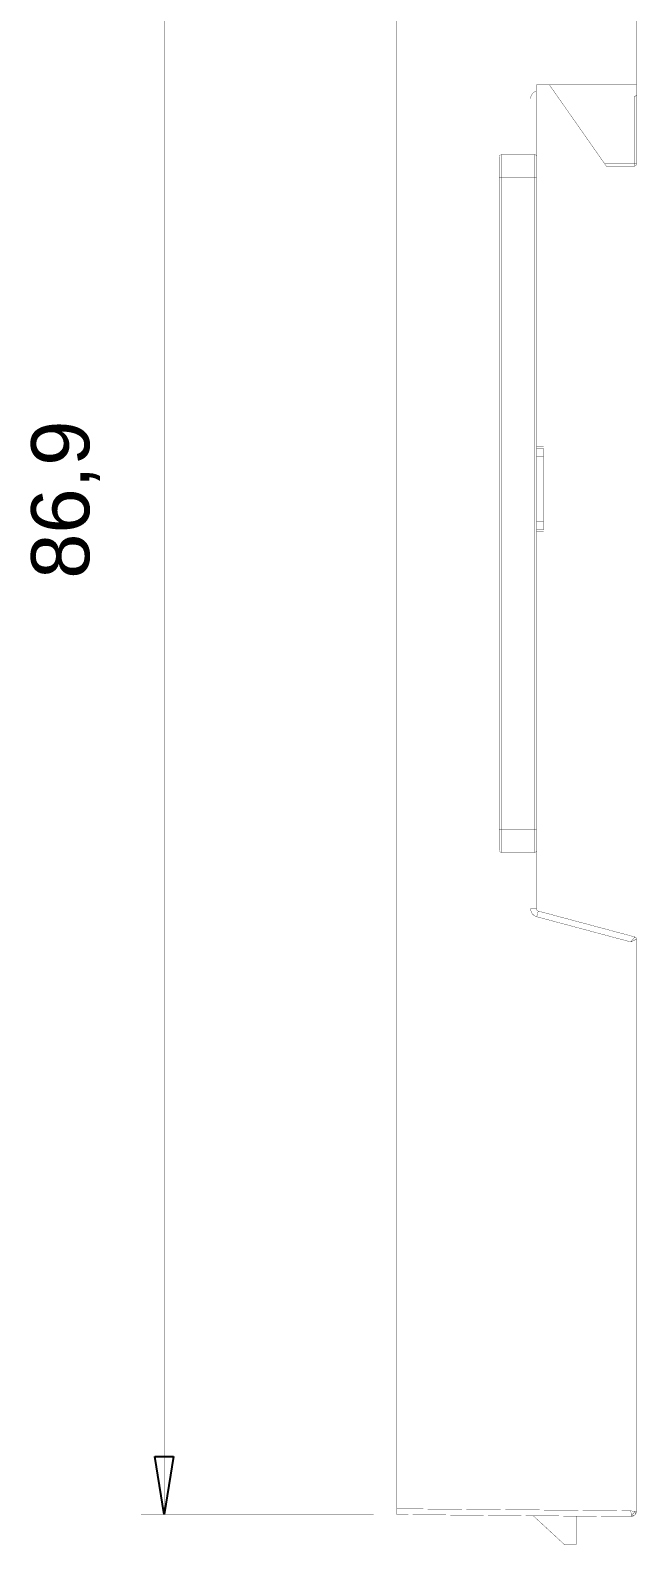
# Model space of a CAD drawing. Header units: inches. Extents: x 0 to 35.2, y -0.7 to 15.9.
# Drawn here: x 26.973 to 27.999, y 2.414 to 4.977 of the extents above; entities that cross this region are included whole.
import ezdxf

# ---------------------------------------------------------------- set-up
doc = ezdxf.new("R2010")
doc.units = ezdxf.units.IN
doc.header["$MEASUREMENT"] = 0
doc.layers.add('Board Outline', color=216, linetype='Continuous')
doc.layers.add('Dimensions', color=6, linetype='Continuous')
doc.styles.add('Arial', font='', dxfattribs={"height": 0.2})
doc.styles.get('Arial').set_extended_font_data('Arial')

msp = doc.modelspace()

# ---------------------------------------------------------------- linework, layer by layer
at = {"layer": 'Board Outline'}
for p, q in [((27.1996, 2.4649), (27.1838, 2.5633)), ((27.1838, 2.5633), (27.2153, 2.5633)), ((27.2153, 2.5633), (27.1996, 2.4649))]:
    msp.add_line(p, q, dxfattribs=at)
at = {"layer": 'Board Outline', "const_width": 0.0005}
for points in [[(27.1996, 2.4649), (27.1996, 5.8869)], [(27.1602, 2.4649), (27.5539, 2.4649)]]:
    msp.add_lwpolyline(points, dxfattribs=at)
at = {"layer": 'Board Outline', "const_width": 0.00025}
for points in [[(27.1601, 2.4649, 1), (27.1603, 2.4649, 1)], [(27.1994, 2.4649, 1), (27.1997, 2.4649, 1)], [(27.5538, 2.4649, 1), (27.554, 2.4649, 1)]]:
    msp.add_lwpolyline(points, format="xyb", close=True, dxfattribs=at)
at = {"layer": 'Dimensions', "const_width": 0.0005}
for points in [[(27.5933, 2.4747), (27.5933, 5.8771)], [(27.9888, 4.8846), (27.9888, 5.8805)], [(27.9988, 4.8846), (27.9988, 5.8805)], [(27.8295, 4.8846), (27.9888, 4.8846)], [(27.8295, 4.8742), (27.8295, 4.8846)], [(27.8295, 4.8677), (27.8295, 4.8708)], [(27.8511, 4.8846), (27.9449, 4.7507)], [(27.9888, 4.8846), (27.9988, 4.8846)], [(27.9988, 4.8688), (27.9988, 4.8846)], [(27.8196, 4.7665), (27.8196, 4.861)], [(27.8196, 4.861), (27.8295, 4.861)], [(27.8295, 4.8677), (27.8295, 4.865)], [(27.8295, 4.7625), (27.8295, 4.861)], [(27.9948, 4.7507), (27.9948, 4.8649)], [(27.9988, 4.7507), (27.9988, 4.8688)], [(27.7665, 4.7271), (27.7665, 4.7625)], [(27.7704, 4.7271), (27.7704, 4.7665)], [(27.7704, 4.7665), (27.8255, 4.7665)], [(27.8255, 4.7271), (27.8255, 4.7665)], [(27.8295, 4.7271), (27.8295, 4.7625)], [(27.9449, 4.7507), (27.9948, 4.7507)], [(27.9449, 4.7507), (27.9476, 4.7468)], [(27.9476, 4.7468), (27.9948, 4.7468)], [(27.9948, 4.7468), (27.9948, 4.7507)], [(27.9948, 4.7507), (27.9988, 4.7507)], [(27.7665, 3.6247), (27.7665, 4.7271)], [(27.7665, 4.7271), (27.7704, 4.7271)], [(27.7704, 3.6247), (27.7704, 4.7271)], [(27.7704, 4.7271), (27.8255, 4.7271)], [(27.8255, 3.6247), (27.8255, 4.7271)], [(27.8255, 4.7271), (27.8295, 4.7271)], [(27.8295, 3.6247), (27.8295, 4.7271)], [(27.8295, 4.2719), (27.8413, 4.2719)], [(27.8295, 4.2691), (27.8413, 4.2691)], [(27.8295, 4.255), (27.8413, 4.255)], [(27.8413, 4.255), (27.8413, 4.2691)], [(27.8413, 4.1454), (27.8413, 4.255)], [(27.8295, 4.1454), (27.8413, 4.1454)], [(27.8295, 4.1313), (27.8413, 4.1313)], [(27.8295, 4.1284), (27.8413, 4.1284)], [(27.8413, 4.1313), (27.8413, 4.1454)], [(27.8413, 4.1284), (27.8413, 4.1288)], [(27.7665, 3.5893), (27.7665, 3.6247)], [(27.7665, 3.6247), (27.7704, 3.6247)], [(27.7704, 3.5854), (27.7704, 3.6247)], [(27.7704, 3.6247), (27.8255, 3.6247)], [(27.8255, 3.5854), (27.8255, 3.6247)], [(27.8255, 3.6247), (27.8295, 3.6247)], [(27.8295, 3.5893), (27.8295, 3.6247)], [(27.8295, 3.49), (27.8295, 3.5893)], [(27.7704, 3.5854), (27.8255, 3.5854)], [(27.8196, 3.49), (27.8196, 3.5854)], [(27.8196, 3.49), (27.8295, 3.49)], [(27.8324, 3.4862), (27.9959, 3.4424)], [(27.8298, 3.4766), (27.8306, 3.4796)], [(27.8298, 3.4766), (27.9888, 3.434)], [(27.8306, 3.4796), (27.8313, 3.4822)], [(27.8313, 3.4822), (27.8319, 3.4843)], [(27.9888, 3.434), (27.989, 3.4342)], [(27.9888, 2.4713), (27.9888, 3.434)], [(27.9888, 3.434), (27.989, 3.4341)], [(27.989, 3.4342), (27.9891, 3.4343)], [(27.9891, 3.4343), (27.9892, 3.4344)], [(27.989, 3.4341), (27.9892, 3.4342)], [(27.9892, 3.4344), (27.9893, 3.4345)], [(27.9892, 3.4342), (27.9893, 3.4342)], [(27.9893, 3.4345), (27.9894, 3.4347)], [(27.9894, 3.4347), (27.9895, 3.4348)], [(27.9893, 3.4342), (27.9895, 3.4343)], [(27.9895, 3.4343), (27.9896, 3.4344)], [(27.9895, 3.4348), (27.9896, 3.4349)], [(27.9896, 3.4349), (27.9897, 3.4351)], [(27.9896, 3.4344), (27.9898, 3.4344)], [(27.9897, 3.4351), (27.9898, 3.4352)], [(27.9898, 3.4344), (27.9899, 3.4345)], [(27.9898, 3.4352), (27.9899, 3.4353)], [(27.9899, 3.4353), (27.99, 3.4355)], [(27.9899, 3.4345), (27.9901, 3.4346)], [(27.99, 3.4355), (27.9901, 3.4356)], [(27.9901, 3.4346), (27.9902, 3.4347)], [(27.9901, 3.4356), (27.9903, 3.4357)], [(27.9903, 3.4357), (27.9904, 3.4358)], [(27.9902, 3.4347), (27.9904, 3.4347)], [(27.9904, 3.4358), (27.9905, 3.436)], [(27.9904, 3.4347), (27.9905, 3.4348)], [(27.9905, 3.436), (27.9906, 3.4361)], [(27.9906, 3.4361), (27.9907, 3.4362)], [(27.9905, 3.4348), (27.9907, 3.4349)], [(27.9907, 3.4362), (27.9908, 3.4363)], [(27.9907, 3.4349), (27.9908, 3.4349)], [(27.9908, 3.4363), (27.9909, 3.4365)], [(27.9909, 3.4365), (27.991, 3.4366)], [(27.9908, 3.4349), (27.991, 3.435)], [(27.991, 3.4366), (27.9911, 3.4367)], [(27.9911, 3.4367), (27.9912, 3.4368)], [(27.991, 3.435), (27.9912, 3.4351)], [(27.9912, 3.4351), (27.9913, 3.4351)], [(27.9912, 3.4368), (27.9913, 3.437)], [(27.9913, 3.437), (27.9914, 3.4371)], [(27.9913, 3.4351), (27.9915, 3.4352)], [(27.9914, 3.4371), (27.9915, 3.4372)], [(27.9915, 3.4352), (27.9916, 3.4353)], [(27.9915, 3.4372), (27.9916, 3.4373)], [(27.9916, 3.4373), (27.9917, 3.4375)], [(27.9916, 3.4353), (27.9917, 3.4354)], [(27.9917, 3.4375), (27.9918, 3.4376)], [(27.9917, 3.4354), (27.9919, 3.4354)], [(27.9918, 3.4376), (27.9919, 3.4377)], [(27.9919, 3.4354), (27.992, 3.4355)], [(27.9919, 3.4377), (27.992, 3.4378)], [(27.992, 3.4378), (27.9921, 3.4379)], [(27.992, 3.4355), (27.9922, 3.4356)], [(27.9922, 3.438), (27.9923, 3.4382)], [(27.9921, 3.4379), (27.9922, 3.438)], [(27.9922, 3.4356), (27.9923, 3.4356)], [(27.9923, 3.4382), (27.9924, 3.4383)], [(27.9924, 3.4383), (27.9925, 3.4384)], [(27.9923, 3.4356), (27.9925, 3.4357)], [(27.9925, 3.4384), (27.9926, 3.4385)], [(27.9925, 3.4357), (27.9926, 3.4358)], [(27.9926, 3.4385), (27.9927, 3.4386)], [(27.9927, 3.4386), (27.9928, 3.4387)], [(27.9926, 3.4358), (27.9928, 3.4358)], [(27.9928, 3.4387), (27.9929, 3.4388)], [(27.9928, 3.4358), (27.9929, 3.4359)], [(27.9929, 3.4388), (27.9929, 3.4389)], [(27.9929, 3.4389), (27.993, 3.439)], [(27.9929, 3.4359), (27.9931, 3.436)], [(27.993, 3.439), (27.9931, 3.4391)], [(27.9931, 3.436), (27.9932, 3.436)], [(27.9931, 3.4391), (27.9932, 3.4392)], [(27.9932, 3.436), (27.9933, 3.4361)], [(27.9933, 3.4393), (27.9934, 3.4394)], [(27.9932, 3.4392), (27.9933, 3.4393)], [(27.9934, 3.4394), (27.9935, 3.4395)], [(27.9933, 3.4361), (27.9935, 3.4361)], [(27.9935, 3.4395), (27.9935, 3.4396)], [(27.9935, 3.4361), (27.9936, 3.4362)], [(27.9935, 3.4396), (27.9936, 3.4397)], [(27.9937, 3.4398), (27.9938, 3.4399)], [(27.9936, 3.4397), (27.9937, 3.4398)], [(27.9936, 3.4362), (27.9937, 3.4363)], [(27.9938, 3.4399), (27.9939, 3.44)], [(27.9937, 3.4363), (27.9939, 3.4363)], [(27.9939, 3.44), (27.9939, 3.4401)], [(27.9939, 3.4363), (27.994, 3.4364)], [(27.9939, 3.4401), (27.994, 3.4402)], [(27.9941, 3.4403), (27.9941, 3.4404)], [(27.994, 3.4402), (27.9941, 3.4403)], [(27.994, 3.4364), (27.9941, 3.4365)], [(27.9941, 3.4404), (27.9942, 3.4404)], [(27.9941, 3.4365), (27.9943, 3.4365)], [(27.9943, 3.4405), (27.9944, 3.4406)], [(27.9942, 3.4404), (27.9943, 3.4405)], [(27.9943, 3.4365), (27.9944, 3.4366)], [(27.9944, 3.4406), (27.9944, 3.4407)], [(27.9945, 3.4408), (27.9946, 3.4408)], [(27.9944, 3.4407), (27.9945, 3.4408)], [(27.9944, 3.4366), (27.9945, 3.4366)], [(27.9946, 3.4408), (27.9946, 3.4409)], [(27.9945, 3.4366), (27.9947, 3.4367)], [(27.9947, 3.441), (27.9947, 3.4411)], [(27.9946, 3.4409), (27.9947, 3.441)], [(27.9947, 3.4367), (27.9948, 3.4367)], [(27.9948, 3.4411), (27.9949, 3.4412)], [(27.9947, 3.4411), (27.9948, 3.4411)], [(27.9948, 3.4367), (27.9949, 3.4368)], [(27.9949, 3.4412), (27.9949, 3.4413)], [(27.995, 3.4413), (27.995, 3.4414)], [(27.9949, 3.4413), (27.995, 3.4413)], [(27.9949, 3.4368), (27.995, 3.4369)], [(27.9951, 3.4415), (27.9951, 3.4415)], [(27.995, 3.4414), (27.9951, 3.4415)], [(27.995, 3.4369), (27.9951, 3.4369)], [(27.9952, 3.4416), (27.9952, 3.4416)], [(27.9951, 3.4415), (27.9952, 3.4416)], [(27.9951, 3.4369), (27.9953, 3.437)], [(27.9953, 3.4417), (27.9953, 3.4417)], [(27.9952, 3.4416), (27.9953, 3.4417)], [(27.9953, 3.437), (27.9954, 3.437)], [(27.9954, 3.4418), (27.9954, 3.4419)], [(27.9953, 3.4418), (27.9954, 3.4418)], [(27.9953, 3.4417), (27.9953, 3.4418)], [(27.9954, 3.437), (27.9955, 3.4371)], [(27.9955, 3.442), (27.9955, 3.442)], [(27.9955, 3.4419), (27.9955, 3.442)], [(27.9954, 3.4419), (27.9955, 3.4419)], [(27.9956, 3.4421), (27.9956, 3.4421)], [(27.9956, 3.442), (27.9956, 3.4421)], [(27.9955, 3.442), (27.9956, 3.442)], [(27.9955, 3.4371), (27.9956, 3.4371)], [(27.9957, 3.4422), (27.9957, 3.4422)], [(27.9957, 3.4422), (27.9957, 3.4422)], [(27.9957, 3.4421), (27.9957, 3.4422)], [(27.9956, 3.4421), (27.9957, 3.4421)], [(27.9956, 3.4371), (27.9957, 3.4372)], [(27.9958, 3.4423), (27.9958, 3.4423)], [(27.9958, 3.4423), (27.9958, 3.4423)], [(27.9958, 3.4423), (27.9958, 3.4423)], [(27.9957, 3.4422), (27.9958, 3.4423)], [(27.9957, 3.4422), (27.9957, 3.4422)], [(27.9957, 3.4372), (27.9958, 3.4372)], [(27.9959, 3.4424), (27.9959, 3.4424)], [(27.9959, 3.4424), (27.9959, 3.4424)], [(27.9958, 3.4423), (27.9959, 3.4424)], [(27.9958, 3.4423), (27.9958, 3.4423)], [(27.9958, 3.4423), (27.9958, 3.4423)], [(27.9958, 3.4423), (27.9958, 3.4423)], [(27.9958, 3.4423), (27.9958, 3.4423)], [(27.9958, 3.4372), (27.996, 3.4373)], [(27.996, 3.4373), (27.9961, 3.4373)], [(27.9961, 3.4373), (27.9962, 3.4374)], [(27.9962, 3.4374), (27.9963, 3.4374)], [(27.9963, 3.4374), (27.9964, 3.4375)], [(27.9964, 3.4375), (27.9965, 3.4375)], [(27.9965, 3.4375), (27.9966, 3.4376)], [(27.9966, 3.4376), (27.9967, 3.4376)], [(27.9967, 3.4376), (27.9968, 3.4376)], [(27.9968, 3.4376), (27.9969, 3.4377)], [(27.9969, 3.4377), (27.9969, 3.4377)], [(27.9969, 3.4377), (27.997, 3.4378)], [(27.997, 3.4378), (27.9971, 3.4378)], [(27.9971, 3.4378), (27.9972, 3.4379)], [(27.9973, 3.4379), (27.9974, 3.4379)], [(27.9972, 3.4379), (27.9973, 3.4379)], [(27.9974, 3.4379), (27.9974, 3.438)], [(27.9974, 3.438), (27.9975, 3.438)], [(27.9976, 3.438), (27.9977, 3.4381)], [(27.9975, 3.438), (27.9976, 3.438)], [(27.9977, 3.4381), (27.9977, 3.4381)], [(27.9977, 3.4381), (27.9978, 3.4381)], [(27.9979, 3.4382), (27.9979, 3.4382)], [(27.9978, 3.4381), (27.9979, 3.4382)], [(27.9979, 3.4382), (27.998, 3.4382)], [(27.9981, 3.4382), (27.9981, 3.4383)], [(27.998, 3.4382), (27.9981, 3.4382)], [(27.9982, 3.4383), (27.9982, 3.4383)], [(27.9981, 3.4383), (27.9982, 3.4383)], [(27.9983, 3.4383), (27.9983, 3.4384)], [(27.9982, 3.4383), (27.9983, 3.4383)], [(27.9984, 3.4384), (27.9984, 3.4384)], [(27.9983, 3.4384), (27.9984, 3.4384)], [(27.9985, 3.4384), (27.9985, 3.4384)], [(27.9985, 3.4384), (27.9985, 3.4384)], [(27.9984, 3.4384), (27.9985, 3.4384)], [(27.9986, 3.4385), (27.9986, 3.4385)], [(27.9986, 3.4385), (27.9986, 3.4385)], [(27.9985, 3.4384), (27.9986, 3.4385)], [(27.9987, 3.4385), (27.9987, 3.4385)], [(27.9987, 3.4385), (27.9987, 3.4385)], [(27.9986, 3.4385), (27.9987, 3.4385)], [(27.9986, 3.4385), (27.9986, 3.4385)], [(27.9988, 3.4386), (27.9988, 3.4386)], [(27.9988, 3.4386), (27.9988, 3.4386)], [(27.9988, 3.4385), (27.9988, 3.4386)], [(27.9988, 3.4385), (27.9988, 3.4385)], [(27.9987, 3.4385), (27.9988, 3.4385)], [(27.9987, 3.4385), (27.9987, 3.4385)], [(27.9987, 3.4385), (27.9987, 3.4385)], [(27.9988, 3.4386), (27.9988, 3.4386)], [(27.9988, 2.4713), (27.9988, 3.4386)], [(27.5933, 2.4649), (27.5933, 2.4747)], [(27.5933, 2.4747), (27.9888, 2.4713)], [(27.5933, 2.4649), (27.9888, 2.4614)], [(27.8239, 2.4629), (27.8767, 2.4141)], [(27.8964, 2.4141), (27.8964, 2.4622)], [(27.9888, 2.4713), (27.9897, 2.4668)], [(27.9888, 2.4713), (27.9904, 2.471)], [(27.9897, 2.4668), (27.99, 2.4655)], [(27.99, 2.4655), (27.9902, 2.4643)], [(27.9904, 2.471), (27.9933, 2.4704)], [(27.9933, 2.4704), (27.9958, 2.4699)], [(27.8767, 2.4141), (27.8964, 2.4141)]]:
    msp.add_lwpolyline(points, dxfattribs=at)
for points in [[(27.8196, 4.861, -0.333483), (27.8295, 4.8742)], [(27.8295, 4.8708, -0.00039), (27.8295, 4.8742)], [(27.8295, 4.861, -0.000131), (27.8295, 4.865)], [(27.9988, 4.8688, -0.414214), (27.9948, 4.8649)], [(27.7665, 4.7625, -0.414214), (27.7704, 4.7665)], [(27.8255, 4.7665, -0.414214), (27.8295, 4.7625)], [(27.9988, 4.7507, -0.414214), (27.9948, 4.7468)], [(27.7704, 3.5854, -0.414214), (27.7665, 3.5893)], [(27.8295, 3.5893, -0.414214), (27.8255, 3.5854)], [(27.8298, 3.4766, -0.339454), (27.8196, 3.49)], [(27.8324, 3.4862, -0.339454), (27.8295, 3.49)], [(27.8319, 3.4843, -0.017782), (27.8324, 3.4862)], [(27.9959, 3.4424, -0.327253), (27.9988, 3.4386)], [(27.9959, 3.4424, -0.327249), (27.9988, 3.4386)], [(27.9958, 2.4643, -0.196428), (27.9888, 2.4614)], [(27.9891, 2.4616, -0.179084), (27.9888, 2.4614)], [(27.9894, 2.4619, -0.082957), (27.9891, 2.4616)], [(27.9897, 2.4625, -0.041723), (27.9894, 2.4619)], [(27.9902, 2.4643, -0.04196), (27.9897, 2.4625)], [(27.994, 2.4673, -0.091556), (27.9902, 2.4643)], [(27.994, 2.4634, -0.149148), (27.9902, 2.4643)], [(27.9958, 2.4699, -0.063857), (27.994, 2.4673)], [(27.995, 2.4637, -0.088989), (27.994, 2.4634)], [(27.9958, 2.4643, -0.049056), (27.995, 2.4637)], [(27.9988, 2.4713, -0.198614), (27.9958, 2.4643)], [(27.9969, 2.4701, -0.018119), (27.9958, 2.4699)], [(27.9958, 2.4699, -0.087751), (27.9966, 2.4672)], [(27.9964, 2.465, -0.09411), (27.9958, 2.4643)], [(27.9966, 2.4661, -0.074895), (27.9964, 2.465)], [(27.9966, 2.4672, -0.058061), (27.9966, 2.4661)], [(27.9977, 2.4704, -0.025843), (27.9969, 2.4701)], [(27.9983, 2.4707, -0.042407), (27.9977, 2.4704)], [(27.9988, 2.4713, -0.254871), (27.9983, 2.4707)]]:
    msp.add_lwpolyline(points, format="xyb", dxfattribs=at)
at = {"layer": 'Dimensions', "const_width": 0.00025}
for points in [[(27.8294, 4.8846, 1), (27.8296, 4.8846, 1)], [(27.8294, 4.8846, 1), (27.8296, 4.8846, 1)], [(27.8294, 4.8742, 1), (27.8296, 4.8742, 1)], [(27.8294, 4.8742, 1), (27.8296, 4.8742, 1)], [(27.8294, 4.8742, 1), (27.8296, 4.8742, 1)], [(27.8294, 4.8708, 1), (27.8296, 4.8708, 1)], [(27.8294, 4.8708, 1), (27.8296, 4.8708, 1)], [(27.851, 4.8846, 1), (27.8513, 4.8846, 1)], [(27.9887, 4.8846, 1), (27.989, 4.8846, 1)], [(27.9887, 4.8846, 1), (27.989, 4.8846, 1)], [(27.9887, 4.8846, 1), (27.989, 4.8846, 1)], [(27.9987, 4.8846, 1), (27.9989, 4.8846, 1)], [(27.9987, 4.8846, 1), (27.9989, 4.8846, 1)], [(27.9987, 4.8846, 1), (27.9989, 4.8846, 1)], [(27.8194, 4.861, 1), (27.8197, 4.861, 1)], [(27.8194, 4.861, 1), (27.8197, 4.861, 1)], [(27.8194, 4.861, 1), (27.8197, 4.861, 1)], [(27.8294, 4.8677, 1), (27.8296, 4.8677, 1)], [(27.8294, 4.8677, 1), (27.8296, 4.8677, 1)], [(27.8294, 4.865, 1), (27.8296, 4.865, 1)], [(27.8294, 4.865, 1), (27.8296, 4.865, 1)], [(27.8294, 4.861, 1), (27.8296, 4.861, 1)], [(27.8294, 4.861, 1), (27.8296, 4.861, 1)], [(27.8294, 4.861, 1), (27.8296, 4.861, 1)], [(27.9947, 4.8649, 1), (27.995, 4.8649, 1)], [(27.9947, 4.8649, 1), (27.995, 4.8649, 1)], [(27.9987, 4.8688, 1), (27.9989, 4.8688, 1)], [(27.9987, 4.8688, 1), (27.9989, 4.8688, 1)], [(27.9987, 4.8688, 1), (27.9989, 4.8688, 1)], [(27.7664, 4.7625, 1), (27.7666, 4.7625, 1)], [(27.7664, 4.7625, 1), (27.7666, 4.7625, 1)], [(27.7703, 4.7665, 1), (27.7706, 4.7665, 1)], [(27.7703, 4.7665, 1), (27.7706, 4.7665, 1)], [(27.7703, 4.7665, 1), (27.7706, 4.7665, 1)], [(27.8194, 4.7665, 1), (27.8197, 4.7665, 1)], [(27.8254, 4.7665, 1), (27.8257, 4.7665, 1)], [(27.8254, 4.7665, 1), (27.8257, 4.7665, 1)], [(27.8254, 4.7665, 1), (27.8257, 4.7665, 1)], [(27.8294, 4.7625, 1), (27.8296, 4.7625, 1)], [(27.8294, 4.7625, 1), (27.8296, 4.7625, 1)], [(27.8294, 4.7625, 1), (27.8296, 4.7625, 1)], [(27.9447, 4.7507, 1), (27.945, 4.7507, 1)], [(27.9447, 4.7507, 1), (27.945, 4.7507, 1)], [(27.9447, 4.7507, 1), (27.945, 4.7507, 1)], [(27.9475, 4.7468, 1), (27.9477, 4.7468, 1)], [(27.9475, 4.7468, 1), (27.9477, 4.7468, 1)], [(27.9947, 4.7507, 1), (27.995, 4.7507, 1)], [(27.9947, 4.7507, 1), (27.995, 4.7507, 1)], [(27.9947, 4.7507, 1), (27.995, 4.7507, 1)], [(27.9947, 4.7507, 1), (27.995, 4.7507, 1)], [(27.9947, 4.7468, 1), (27.995, 4.7468, 1)], [(27.9947, 4.7468, 1), (27.995, 4.7468, 1)], [(27.9947, 4.7468, 1), (27.995, 4.7468, 1)], [(27.9987, 4.7507, 1), (27.9989, 4.7507, 1)], [(27.9987, 4.7507, 1), (27.9989, 4.7507, 1)], [(27.9987, 4.7507, 1), (27.9989, 4.7507, 1)], [(27.7664, 4.7271, 1), (27.7666, 4.7271, 1)], [(27.7664, 4.7271, 1), (27.7666, 4.7271, 1)], [(27.7664, 4.7271, 1), (27.7666, 4.7271, 1)], [(27.7703, 4.7271, 1), (27.7706, 4.7271, 1)], [(27.7703, 4.7271, 1), (27.7706, 4.7271, 1)], [(27.7703, 4.7271, 1), (27.7706, 4.7271, 1)], [(27.7703, 4.7271, 1), (27.7706, 4.7271, 1)], [(27.8254, 4.7271, 1), (27.8257, 4.7271, 1)], [(27.8254, 4.7271, 1), (27.8257, 4.7271, 1)], [(27.8254, 4.7271, 1), (27.8257, 4.7271, 1)], [(27.8254, 4.7271, 1), (27.8257, 4.7271, 1)], [(27.8294, 4.7271, 1), (27.8296, 4.7271, 1)], [(27.8294, 4.7271, 1), (27.8296, 4.7271, 1)], [(27.8294, 4.7271, 1), (27.8296, 4.7271, 1)], [(27.8294, 4.2719, 1), (27.8296, 4.2719, 1)], [(27.8294, 4.2691, 1), (27.8296, 4.2691, 1)], [(27.8294, 4.255, 1), (27.8296, 4.255, 1)], [(27.8412, 4.2719, 1), (27.8414, 4.2719, 1)], [(27.8412, 4.2691, 1), (27.8414, 4.2691, 1)], [(27.8412, 4.2691, 1), (27.8414, 4.2691, 1)], [(27.8412, 4.255, 1), (27.8414, 4.255, 1)], [(27.8412, 4.255, 1), (27.8414, 4.255, 1)], [(27.8412, 4.255, 1), (27.8414, 4.255, 1)], [(27.8294, 4.1454, 1), (27.8296, 4.1454, 1)], [(27.8294, 4.1313, 1), (27.8296, 4.1313, 1)], [(27.8294, 4.1284, 1), (27.8296, 4.1284, 1)], [(27.8412, 4.1454, 1), (27.8414, 4.1454, 1)], [(27.8412, 4.1454, 1), (27.8414, 4.1454, 1)], [(27.8412, 4.1454, 1), (27.8414, 4.1454, 1)], [(27.8412, 4.1313, 1), (27.8414, 4.1313, 1)], [(27.8412, 4.1313, 1), (27.8414, 4.1313, 1)], [(27.8412, 4.1288, 1), (27.8414, 4.1288, 1)], [(27.8412, 4.1284, 1), (27.8414, 4.1284, 1)], [(27.8412, 4.1284, 1), (27.8414, 4.1284, 1)], [(27.7664, 3.6247, 1), (27.7666, 3.6247, 1)], [(27.7664, 3.6247, 1), (27.7666, 3.6247, 1)], [(27.7664, 3.6247, 1), (27.7666, 3.6247, 1)], [(27.7703, 3.6247, 1), (27.7706, 3.6247, 1)], [(27.7703, 3.6247, 1), (27.7706, 3.6247, 1)], [(27.7703, 3.6247, 1), (27.7706, 3.6247, 1)], [(27.7703, 3.6247, 1), (27.7706, 3.6247, 1)], [(27.8254, 3.6247, 1), (27.8257, 3.6247, 1)], [(27.8254, 3.6247, 1), (27.8257, 3.6247, 1)], [(27.8254, 3.6247, 1), (27.8257, 3.6247, 1)], [(27.8254, 3.6247, 1), (27.8257, 3.6247, 1)], [(27.8294, 3.6247, 1), (27.8296, 3.6247, 1)], [(27.8294, 3.6247, 1), (27.8296, 3.6247, 1)], [(27.8294, 3.6247, 1), (27.8296, 3.6247, 1)], [(27.7664, 3.5893, 1), (27.7666, 3.5893, 1)], [(27.7664, 3.5893, 1), (27.7666, 3.5893, 1)], [(27.8294, 3.5893, 1), (27.8296, 3.5893, 1)], [(27.8294, 3.5893, 1), (27.8296, 3.5893, 1)], [(27.8294, 3.5893, 1), (27.8296, 3.5893, 1)], [(27.7703, 3.5854, 1), (27.7706, 3.5854, 1)], [(27.7703, 3.5854, 1), (27.7706, 3.5854, 1)], [(27.7703, 3.5854, 1), (27.7706, 3.5854, 1)], [(27.8194, 3.5854, 1), (27.8197, 3.5854, 1)], [(27.8254, 3.5854, 1), (27.8257, 3.5854, 1)], [(27.8254, 3.5854, 1), (27.8257, 3.5854, 1)], [(27.8254, 3.5854, 1), (27.8257, 3.5854, 1)], [(27.8194, 3.49, 1), (27.8197, 3.49, 1)], [(27.8194, 3.49, 1), (27.8197, 3.49, 1)], [(27.8194, 3.49, 1), (27.8197, 3.49, 1)], [(27.8294, 3.49, 1), (27.8296, 3.49, 1)], [(27.8294, 3.49, 1), (27.8296, 3.49, 1)], [(27.8294, 3.49, 1), (27.8296, 3.49, 1)], [(27.8323, 3.4862, 1), (27.8325, 3.4862, 1)], [(27.8323, 3.4862, 1), (27.8325, 3.4862, 1)], [(27.8323, 3.4862, 1), (27.8325, 3.4862, 1)], [(27.8296, 3.4766, 1), (27.8299, 3.4766, 1)], [(27.8296, 3.4766, 1), (27.8299, 3.4766, 1)], [(27.8296, 3.4766, 1), (27.8299, 3.4766, 1)], [(27.8304, 3.4796, 1), (27.8307, 3.4796, 1)], [(27.8304, 3.4796, 1), (27.8307, 3.4796, 1)], [(27.8312, 3.4822, 1), (27.8314, 3.4822, 1)], [(27.8312, 3.4822, 1), (27.8314, 3.4822, 1)], [(27.8317, 3.4843, 1), (27.832, 3.4843, 1)], [(27.8317, 3.4843, 1), (27.832, 3.4843, 1)], [(27.9887, 3.434, 1), (27.989, 3.434, 1)], [(27.9887, 3.434, 1), (27.989, 3.434, 1)], [(27.9887, 3.434, 1), (27.989, 3.434, 1)], [(27.9887, 3.434, 1), (27.989, 3.434, 1)], [(27.9888, 3.4342, 1), (27.9891, 3.4342, 1)], [(27.9888, 3.4342, 1), (27.9891, 3.4342, 1)], [(27.9889, 3.4343, 1), (27.9892, 3.4343, 1)], [(27.9889, 3.4343, 1), (27.9892, 3.4343, 1)], [(27.9889, 3.4341, 1), (27.9891, 3.4341, 1)], [(27.9889, 3.4341, 1), (27.9891, 3.4341, 1)], [(27.989, 3.4344, 1), (27.9893, 3.4344, 1)], [(27.989, 3.4344, 1), (27.9893, 3.4344, 1)], [(27.989, 3.4342, 1), (27.9893, 3.4342, 1)], [(27.989, 3.4342, 1), (27.9893, 3.4342, 1)], [(27.9892, 3.4345, 1), (27.9894, 3.4345, 1)], [(27.9892, 3.4345, 1), (27.9894, 3.4345, 1)], [(27.9893, 3.4347, 1), (27.9895, 3.4347, 1)], [(27.9893, 3.4347, 1), (27.9895, 3.4347, 1)], [(27.9892, 3.4342, 1), (27.9894, 3.4342, 1)], [(27.9892, 3.4342, 1), (27.9894, 3.4342, 1)], [(27.9893, 3.4343, 1), (27.9896, 3.4343, 1)], [(27.9893, 3.4343, 1), (27.9896, 3.4343, 1)], [(27.9894, 3.4348, 1), (27.9896, 3.4348, 1)], [(27.9894, 3.4348, 1), (27.9896, 3.4348, 1)], [(27.9895, 3.4349, 1), (27.9897, 3.4349, 1)], [(27.9895, 3.4349, 1), (27.9897, 3.4349, 1)], [(27.9895, 3.4344, 1), (27.9897, 3.4344, 1)], [(27.9895, 3.4344, 1), (27.9897, 3.4344, 1)], [(27.9896, 3.4351, 1), (27.9898, 3.4351, 1)], [(27.9896, 3.4351, 1), (27.9898, 3.4351, 1)], [(27.9897, 3.4344, 1), (27.9899, 3.4344, 1)], [(27.9897, 3.4344, 1), (27.9899, 3.4344, 1)], [(27.9897, 3.4352, 1), (27.99, 3.4352, 1)], [(27.9897, 3.4352, 1), (27.99, 3.4352, 1)], [(27.9898, 3.4353, 1), (27.9901, 3.4353, 1)], [(27.9898, 3.4353, 1), (27.9901, 3.4353, 1)], [(27.9898, 3.4345, 1), (27.9901, 3.4345, 1)], [(27.9898, 3.4345, 1), (27.9901, 3.4345, 1)], [(27.9899, 3.4355, 1), (27.9902, 3.4355, 1)], [(27.9899, 3.4355, 1), (27.9902, 3.4355, 1)], [(27.99, 3.4346, 1), (27.9902, 3.4346, 1)], [(27.99, 3.4346, 1), (27.9902, 3.4346, 1)], [(27.99, 3.4356, 1), (27.9903, 3.4356, 1)], [(27.99, 3.4356, 1), (27.9903, 3.4356, 1)], [(27.9901, 3.4357, 1), (27.9904, 3.4357, 1)], [(27.9901, 3.4357, 1), (27.9904, 3.4357, 1)], [(27.9901, 3.4347, 1), (27.9904, 3.4347, 1)], [(27.9901, 3.4347, 1), (27.9904, 3.4347, 1)], [(27.9902, 3.4358, 1), (27.9905, 3.4358, 1)], [(27.9902, 3.4358, 1), (27.9905, 3.4358, 1)], [(27.9903, 3.4347, 1), (27.9905, 3.4347, 1)], [(27.9903, 3.4347, 1), (27.9905, 3.4347, 1)], [(27.9903, 3.436, 1), (27.9906, 3.436, 1)], [(27.9903, 3.436, 1), (27.9906, 3.436, 1)], [(27.9905, 3.4361, 1), (27.9907, 3.4361, 1)], [(27.9905, 3.4361, 1), (27.9907, 3.4361, 1)], [(27.9904, 3.4348, 1), (27.9907, 3.4348, 1)], [(27.9904, 3.4348, 1), (27.9907, 3.4348, 1)], [(27.9906, 3.4362, 1), (27.9908, 3.4362, 1)], [(27.9906, 3.4362, 1), (27.9908, 3.4362, 1)], [(27.9906, 3.4349, 1), (27.9908, 3.4349, 1)], [(27.9906, 3.4349, 1), (27.9908, 3.4349, 1)], [(27.9907, 3.4363, 1), (27.9909, 3.4363, 1)], [(27.9907, 3.4363, 1), (27.9909, 3.4363, 1)], [(27.9908, 3.4365, 1), (27.991, 3.4365, 1)], [(27.9908, 3.4365, 1), (27.991, 3.4365, 1)], [(27.9907, 3.4349, 1), (27.991, 3.4349, 1)], [(27.9907, 3.4349, 1), (27.991, 3.4349, 1)], [(27.9909, 3.4366, 1), (27.9911, 3.4366, 1)], [(27.9909, 3.4366, 1), (27.9911, 3.4366, 1)], [(27.991, 3.4367, 1), (27.9912, 3.4367, 1)], [(27.991, 3.4367, 1), (27.9912, 3.4367, 1)], [(27.9909, 3.435, 1), (27.9911, 3.435, 1)], [(27.9909, 3.435, 1), (27.9911, 3.435, 1)], [(27.991, 3.4351, 1), (27.9913, 3.4351, 1)], [(27.991, 3.4351, 1), (27.9913, 3.4351, 1)], [(27.9911, 3.4368, 1), (27.9913, 3.4368, 1)], [(27.9911, 3.4368, 1), (27.9913, 3.4368, 1)], [(27.9912, 3.437, 1), (27.9914, 3.437, 1)], [(27.9912, 3.437, 1), (27.9914, 3.437, 1)], [(27.9912, 3.4351, 1), (27.9914, 3.4351, 1)], [(27.9912, 3.4351, 1), (27.9914, 3.4351, 1)], [(27.9913, 3.4371, 1), (27.9915, 3.4371, 1)], [(27.9913, 3.4371, 1), (27.9915, 3.4371, 1)], [(27.9913, 3.4352, 1), (27.9916, 3.4352, 1)], [(27.9913, 3.4352, 1), (27.9916, 3.4352, 1)], [(27.9914, 3.4372, 1), (27.9916, 3.4372, 1)], [(27.9914, 3.4372, 1), (27.9916, 3.4372, 1)], [(27.9915, 3.4373, 1), (27.9917, 3.4373, 1)], [(27.9915, 3.4373, 1), (27.9917, 3.4373, 1)], [(27.9915, 3.4353, 1), (27.9917, 3.4353, 1)], [(27.9915, 3.4353, 1), (27.9917, 3.4353, 1)], [(27.9916, 3.4375, 1), (27.9918, 3.4375, 1)], [(27.9916, 3.4375, 1), (27.9918, 3.4375, 1)], [(27.9916, 3.4354, 1), (27.9919, 3.4354, 1)], [(27.9916, 3.4354, 1), (27.9919, 3.4354, 1)], [(27.9917, 3.4376, 1), (27.9919, 3.4376, 1)], [(27.9917, 3.4376, 1), (27.9919, 3.4376, 1)], [(27.9918, 3.4354, 1), (27.992, 3.4354, 1)], [(27.9918, 3.4354, 1), (27.992, 3.4354, 1)], [(27.9918, 3.4377, 1), (27.992, 3.4377, 1)], [(27.9918, 3.4377, 1), (27.992, 3.4377, 1)], [(27.9919, 3.4378, 1), (27.9921, 3.4378, 1)], [(27.9919, 3.4378, 1), (27.9921, 3.4378, 1)], [(27.9919, 3.4355, 1), (27.9922, 3.4355, 1)], [(27.9919, 3.4355, 1), (27.9922, 3.4355, 1)], [(27.9921, 3.438, 1), (27.9923, 3.438, 1)], [(27.9921, 3.438, 1), (27.9923, 3.438, 1)], [(27.992, 3.4379, 1), (27.9922, 3.4379, 1)], [(27.992, 3.4379, 1), (27.9922, 3.4379, 1)], [(27.9921, 3.4356, 1), (27.9923, 3.4356, 1)], [(27.9921, 3.4356, 1), (27.9923, 3.4356, 1)], [(27.9922, 3.4382, 1), (27.9924, 3.4382, 1)], [(27.9922, 3.4382, 1), (27.9924, 3.4382, 1)], [(27.9923, 3.4383, 1), (27.9925, 3.4383, 1)], [(27.9923, 3.4383, 1), (27.9925, 3.4383, 1)], [(27.9922, 3.4356, 1), (27.9925, 3.4356, 1)], [(27.9922, 3.4356, 1), (27.9925, 3.4356, 1)], [(27.9924, 3.4384, 1), (27.9926, 3.4384, 1)], [(27.9924, 3.4384, 1), (27.9926, 3.4384, 1)], [(27.9924, 3.4357, 1), (27.9926, 3.4357, 1)], [(27.9924, 3.4357, 1), (27.9926, 3.4357, 1)], [(27.9925, 3.4385, 1), (27.9927, 3.4385, 1)], [(27.9925, 3.4385, 1), (27.9927, 3.4385, 1)], [(27.9925, 3.4386, 1), (27.9928, 3.4386, 1)], [(27.9925, 3.4386, 1), (27.9928, 3.4386, 1)], [(27.9925, 3.4358, 1), (27.9928, 3.4358, 1)], [(27.9925, 3.4358, 1), (27.9928, 3.4358, 1)], [(27.9926, 3.4387, 1), (27.9929, 3.4387, 1)], [(27.9926, 3.4387, 1), (27.9929, 3.4387, 1)], [(27.9926, 3.4358, 1), (27.9929, 3.4358, 1)], [(27.9926, 3.4358, 1), (27.9929, 3.4358, 1)], [(27.9927, 3.4388, 1), (27.993, 3.4388, 1)], [(27.9927, 3.4388, 1), (27.993, 3.4388, 1)], [(27.9928, 3.4389, 1), (27.9931, 3.4389, 1)], [(27.9928, 3.4389, 1), (27.9931, 3.4389, 1)], [(27.9928, 3.4359, 1), (27.993, 3.4359, 1)], [(27.9928, 3.4359, 1), (27.993, 3.4359, 1)], [(27.9929, 3.439, 1), (27.9932, 3.439, 1)], [(27.9929, 3.439, 1), (27.9932, 3.439, 1)], [(27.9929, 3.436, 1), (27.9932, 3.436, 1)], [(27.9929, 3.436, 1), (27.9932, 3.436, 1)], [(27.993, 3.4391, 1), (27.9932, 3.4391, 1)], [(27.993, 3.4391, 1), (27.9932, 3.4391, 1)], [(27.9931, 3.436, 1), (27.9933, 3.436, 1)], [(27.9931, 3.436, 1), (27.9933, 3.436, 1)], [(27.9932, 3.4393, 1), (27.9934, 3.4393, 1)], [(27.9932, 3.4393, 1), (27.9934, 3.4393, 1)], [(27.9931, 3.4392, 1), (27.9933, 3.4392, 1)], [(27.9931, 3.4392, 1), (27.9933, 3.4392, 1)], [(27.9932, 3.4394, 1), (27.9935, 3.4394, 1)], [(27.9932, 3.4394, 1), (27.9935, 3.4394, 1)], [(27.9932, 3.4361, 1), (27.9935, 3.4361, 1)], [(27.9932, 3.4361, 1), (27.9935, 3.4361, 1)], [(27.9933, 3.4395, 1), (27.9936, 3.4395, 1)], [(27.9933, 3.4395, 1), (27.9936, 3.4395, 1)], [(27.9933, 3.4361, 1), (27.9936, 3.4361, 1)], [(27.9933, 3.4361, 1), (27.9936, 3.4361, 1)], [(27.9934, 3.4396, 1), (27.9937, 3.4396, 1)], [(27.9934, 3.4396, 1), (27.9937, 3.4396, 1)], [(27.9936, 3.4398, 1), (27.9938, 3.4398, 1)], [(27.9936, 3.4398, 1), (27.9938, 3.4398, 1)], [(27.9935, 3.4397, 1), (27.9937, 3.4397, 1)], [(27.9935, 3.4397, 1), (27.9937, 3.4397, 1)], [(27.9935, 3.4362, 1), (27.9937, 3.4362, 1)], [(27.9935, 3.4362, 1), (27.9937, 3.4362, 1)], [(27.9936, 3.4399, 1), (27.9939, 3.4399, 1)], [(27.9936, 3.4399, 1), (27.9939, 3.4399, 1)], [(27.9936, 3.4363, 1), (27.9939, 3.4363, 1)], [(27.9936, 3.4363, 1), (27.9939, 3.4363, 1)], [(27.9937, 3.44, 1), (27.994, 3.44, 1)], [(27.9937, 3.44, 1), (27.994, 3.44, 1)], [(27.9938, 3.4363, 1), (27.994, 3.4363, 1)], [(27.9938, 3.4363, 1), (27.994, 3.4363, 1)], [(27.9938, 3.4401, 1), (27.9941, 3.4401, 1)], [(27.9938, 3.4401, 1), (27.9941, 3.4401, 1)], [(27.994, 3.4403, 1), (27.9942, 3.4403, 1)], [(27.994, 3.4403, 1), (27.9942, 3.4403, 1)], [(27.9939, 3.4402, 1), (27.9941, 3.4402, 1)], [(27.9939, 3.4402, 1), (27.9941, 3.4402, 1)], [(27.9939, 3.4364, 1), (27.9941, 3.4364, 1)], [(27.9939, 3.4364, 1), (27.9941, 3.4364, 1)], [(27.994, 3.4404, 1), (27.9943, 3.4404, 1)], [(27.994, 3.4404, 1), (27.9943, 3.4404, 1)], [(27.994, 3.4365, 1), (27.9943, 3.4365, 1)], [(27.994, 3.4365, 1), (27.9943, 3.4365, 1)], [(27.9942, 3.4405, 1), (27.9944, 3.4405, 1)], [(27.9942, 3.4405, 1), (27.9944, 3.4405, 1)], [(27.9941, 3.4404, 1), (27.9943, 3.4404, 1)], [(27.9941, 3.4404, 1), (27.9943, 3.4404, 1)], [(27.9941, 3.4365, 1), (27.9944, 3.4365, 1)], [(27.9941, 3.4365, 1), (27.9944, 3.4365, 1)], [(27.9942, 3.4406, 1), (27.9945, 3.4406, 1)], [(27.9942, 3.4406, 1), (27.9945, 3.4406, 1)], [(27.9944, 3.4408, 1), (27.9946, 3.4408, 1)], [(27.9944, 3.4408, 1), (27.9946, 3.4408, 1)], [(27.9943, 3.4407, 1), (27.9946, 3.4407, 1)], [(27.9943, 3.4407, 1), (27.9946, 3.4407, 1)], [(27.9943, 3.4366, 1), (27.9945, 3.4366, 1)], [(27.9943, 3.4366, 1), (27.9945, 3.4366, 1)], [(27.9944, 3.4408, 1), (27.9947, 3.4408, 1)], [(27.9944, 3.4408, 1), (27.9947, 3.4408, 1)], [(27.9944, 3.4366, 1), (27.9947, 3.4366, 1)], [(27.9944, 3.4366, 1), (27.9947, 3.4366, 1)], [(27.9946, 3.441, 1), (27.9948, 3.441, 1)], [(27.9945, 3.4409, 1), (27.9947, 3.4409, 1)], [(27.9946, 3.441, 1), (27.9948, 3.441, 1)], [(27.9945, 3.4409, 1), (27.9947, 3.4409, 1)], [(27.9945, 3.4367, 1), (27.9948, 3.4367, 1)], [(27.9945, 3.4367, 1), (27.9948, 3.4367, 1)], [(27.9947, 3.4411, 1), (27.9949, 3.4411, 1)], [(27.9947, 3.4411, 1), (27.9949, 3.4411, 1)], [(27.9946, 3.4411, 1), (27.9949, 3.4411, 1)], [(27.9946, 3.4411, 1), (27.9949, 3.4411, 1)], [(27.9947, 3.4367, 1), (27.9949, 3.4367, 1)], [(27.9947, 3.4367, 1), (27.9949, 3.4367, 1)], [(27.9947, 3.4412, 1), (27.995, 3.4412, 1)], [(27.9947, 3.4412, 1), (27.995, 3.4412, 1)], [(27.9948, 3.4413, 1), (27.9951, 3.4413, 1)], [(27.9948, 3.4413, 1), (27.9951, 3.4413, 1)], [(27.9948, 3.4413, 1), (27.995, 3.4413, 1)], [(27.9948, 3.4413, 1), (27.995, 3.4413, 1)], [(27.9948, 3.4368, 1), (27.995, 3.4368, 1)], [(27.9948, 3.4368, 1), (27.995, 3.4368, 1)], [(27.9949, 3.4415, 1), (27.9952, 3.4415, 1)], [(27.9949, 3.4415, 1), (27.9952, 3.4415, 1)], [(27.9949, 3.4414, 1), (27.9951, 3.4414, 1)], [(27.9949, 3.4414, 1), (27.9951, 3.4414, 1)], [(27.9949, 3.4369, 1), (27.9952, 3.4369, 1)], [(27.9949, 3.4369, 1), (27.9952, 3.4369, 1)], [(27.995, 3.4416, 1), (27.9953, 3.4416, 1)], [(27.995, 3.4415, 1), (27.9952, 3.4415, 1)], [(27.995, 3.4416, 1), (27.9953, 3.4416, 1)], [(27.995, 3.4415, 1), (27.9952, 3.4415, 1)], [(27.995, 3.4369, 1), (27.9953, 3.4369, 1)], [(27.995, 3.4369, 1), (27.9953, 3.4369, 1)], [(27.9951, 3.4417, 1), (27.9954, 3.4417, 1)], [(27.9951, 3.4416, 1), (27.9953, 3.4416, 1)], [(27.9951, 3.4417, 1), (27.9954, 3.4417, 1)], [(27.9951, 3.4416, 1), (27.9953, 3.4416, 1)], [(27.9951, 3.437, 1), (27.9954, 3.437, 1)], [(27.9951, 3.437, 1), (27.9954, 3.437, 1)], [(27.9953, 3.4418, 1), (27.9955, 3.4418, 1)], [(27.9953, 3.4418, 1), (27.9955, 3.4418, 1)], [(27.9952, 3.4418, 1), (27.9955, 3.4418, 1)], [(27.9952, 3.4417, 1), (27.9954, 3.4417, 1)], [(27.9952, 3.4418, 1), (27.9955, 3.4418, 1)], [(27.9952, 3.4417, 1), (27.9954, 3.4417, 1)], [(27.9953, 3.437, 1), (27.9955, 3.437, 1)], [(27.9953, 3.437, 1), (27.9955, 3.437, 1)], [(27.9954, 3.442, 1), (27.9956, 3.442, 1)], [(27.9953, 3.4419, 1), (27.9956, 3.4419, 1)], [(27.9954, 3.442, 1), (27.9956, 3.442, 1)], [(27.9953, 3.4419, 1), (27.9956, 3.4419, 1)], [(27.9953, 3.4419, 1), (27.9955, 3.4419, 1)], [(27.9953, 3.4419, 1), (27.9955, 3.4419, 1)], [(27.9955, 3.4421, 1), (27.9957, 3.4421, 1)], [(27.9954, 3.442, 1), (27.9957, 3.442, 1)], [(27.9955, 3.4421, 1), (27.9957, 3.4421, 1)], [(27.9954, 3.442, 1), (27.9957, 3.442, 1)], [(27.9954, 3.442, 1), (27.9957, 3.442, 1)], [(27.9954, 3.442, 1), (27.9957, 3.442, 1)], [(27.9954, 3.4371, 1), (27.9956, 3.4371, 1)], [(27.9954, 3.4371, 1), (27.9956, 3.4371, 1)], [(27.9956, 3.4422, 1), (27.9958, 3.4422, 1)], [(27.9956, 3.4422, 1), (27.9958, 3.4422, 1)], [(27.9956, 3.4422, 1), (27.9958, 3.4422, 1)], [(27.9955, 3.4421, 1), (27.9958, 3.4421, 1)], [(27.9956, 3.4422, 1), (27.9958, 3.4422, 1)], [(27.9955, 3.4421, 1), (27.9958, 3.4421, 1)], [(27.9955, 3.4421, 1), (27.9957, 3.4421, 1)], [(27.9955, 3.4421, 1), (27.9957, 3.4421, 1)], [(27.9955, 3.4371, 1), (27.9957, 3.4371, 1)], [(27.9955, 3.4371, 1), (27.9957, 3.4371, 1)], [(27.9957, 3.4423, 1), (27.9959, 3.4423, 1)], [(27.9957, 3.4423, 1), (27.9959, 3.4423, 1)], [(27.9957, 3.4423, 1), (27.9959, 3.4423, 1)], [(27.9956, 3.4423, 1), (27.9959, 3.4423, 1)], [(27.9957, 3.4423, 1), (27.9959, 3.4423, 1)], [(27.9956, 3.4422, 1), (27.9959, 3.4422, 1)], [(27.9956, 3.4423, 1), (27.9959, 3.4423, 1)], [(27.9956, 3.4422, 1), (27.9958, 3.4422, 1)], [(27.9956, 3.4422, 1), (27.9959, 3.4422, 1)], [(27.9956, 3.4422, 1), (27.9958, 3.4422, 1)], [(27.9956, 3.4372, 1), (27.9959, 3.4372, 1)], [(27.9956, 3.4372, 1), (27.9959, 3.4372, 1)], [(27.9957, 3.4424, 1), (27.996, 3.4424, 1)], [(27.9957, 3.4424, 1), (27.996, 3.4424, 1)], [(27.9957, 3.4424, 1), (27.996, 3.4424, 1)], [(27.9957, 3.4424, 1), (27.996, 3.4424, 1)], [(27.9957, 3.4423, 1), (27.996, 3.4423, 1)], [(27.9957, 3.4424, 1), (27.996, 3.4424, 1)], [(27.9957, 3.4423, 1), (27.996, 3.4423, 1)], [(27.9957, 3.4423, 1), (27.996, 3.4423, 1)], [(27.9957, 3.4423, 1), (27.996, 3.4423, 1)], [(27.9957, 3.4423, 1), (27.996, 3.4423, 1)], [(27.9957, 3.4423, 1), (27.9959, 3.4423, 1)], [(27.9957, 3.4423, 1), (27.996, 3.4423, 1)], [(27.9957, 3.4423, 1), (27.9959, 3.4423, 1)], [(27.9957, 3.4423, 1), (27.9959, 3.4423, 1)], [(27.9957, 3.4423, 1), (27.9959, 3.4423, 1)], [(27.9957, 3.4424, 1), (27.996, 3.4424, 1)], [(27.9957, 3.4424, 1), (27.996, 3.4424, 1)], [(27.9957, 3.4424, 1), (27.996, 3.4424, 1)], [(27.9957, 3.4372, 1), (27.996, 3.4372, 1)], [(27.9957, 3.4372, 1), (27.996, 3.4372, 1)], [(27.9958, 3.4373, 1), (27.9961, 3.4373, 1)], [(27.9958, 3.4373, 1), (27.9961, 3.4373, 1)], [(27.9959, 3.4373, 1), (27.9962, 3.4373, 1)], [(27.9959, 3.4373, 1), (27.9962, 3.4373, 1)], [(27.996, 3.4374, 1), (27.9963, 3.4374, 1)], [(27.996, 3.4374, 1), (27.9963, 3.4374, 1)], [(27.9961, 3.4374, 1), (27.9964, 3.4374, 1)], [(27.9961, 3.4374, 1), (27.9964, 3.4374, 1)], [(27.9962, 3.4375, 1), (27.9965, 3.4375, 1)], [(27.9962, 3.4375, 1), (27.9965, 3.4375, 1)], [(27.9963, 3.4375, 1), (27.9966, 3.4375, 1)], [(27.9963, 3.4375, 1), (27.9966, 3.4375, 1)], [(27.9964, 3.4376, 1), (27.9967, 3.4376, 1)], [(27.9964, 3.4376, 1), (27.9967, 3.4376, 1)], [(27.9965, 3.4376, 1), (27.9968, 3.4376, 1)], [(27.9965, 3.4376, 1), (27.9968, 3.4376, 1)], [(27.9966, 3.4376, 1), (27.9969, 3.4376, 1)], [(27.9966, 3.4376, 1), (27.9969, 3.4376, 1)], [(27.9967, 3.4377, 1), (27.997, 3.4377, 1)], [(27.9967, 3.4377, 1), (27.997, 3.4377, 1)], [(27.9968, 3.4377, 1), (27.9971, 3.4377, 1)], [(27.9968, 3.4377, 1), (27.9971, 3.4377, 1)], [(27.9969, 3.4378, 1), (27.9972, 3.4378, 1)], [(27.9969, 3.4378, 1), (27.9972, 3.4378, 1)], [(27.997, 3.4378, 1), (27.9972, 3.4378, 1)], [(27.997, 3.4378, 1), (27.9972, 3.4378, 1)], [(27.9972, 3.4379, 1), (27.9974, 3.4379, 1)], [(27.9971, 3.4379, 1), (27.9973, 3.4379, 1)], [(27.9972, 3.4379, 1), (27.9974, 3.4379, 1)], [(27.9971, 3.4379, 1), (27.9973, 3.4379, 1)], [(27.9972, 3.4379, 1), (27.9975, 3.4379, 1)], [(27.9972, 3.4379, 1), (27.9975, 3.4379, 1)], [(27.9973, 3.438, 1), (27.9976, 3.438, 1)], [(27.9973, 3.438, 1), (27.9976, 3.438, 1)], [(27.9975, 3.438, 1), (27.9977, 3.438, 1)], [(27.9975, 3.438, 1), (27.9977, 3.438, 1)], [(27.9974, 3.438, 1), (27.9976, 3.438, 1)], [(27.9974, 3.438, 1), (27.9976, 3.438, 1)], [(27.9975, 3.4381, 1), (27.9978, 3.4381, 1)], [(27.9975, 3.4381, 1), (27.9978, 3.4381, 1)], [(27.9976, 3.4381, 1), (27.9979, 3.4381, 1)], [(27.9976, 3.4381, 1), (27.9979, 3.4381, 1)], [(27.9978, 3.4382, 1), (27.998, 3.4382, 1)], [(27.9977, 3.4381, 1), (27.9979, 3.4381, 1)], [(27.9978, 3.4382, 1), (27.998, 3.4382, 1)], [(27.9977, 3.4381, 1), (27.9979, 3.4381, 1)], [(27.9978, 3.4382, 1), (27.9981, 3.4382, 1)], [(27.9978, 3.4382, 1), (27.9981, 3.4382, 1)], [(27.9979, 3.4382, 1), (27.9982, 3.4382, 1)], [(27.9979, 3.4382, 1), (27.9981, 3.4382, 1)], [(27.9979, 3.4382, 1), (27.9982, 3.4382, 1)], [(27.9979, 3.4382, 1), (27.9981, 3.4382, 1)], [(27.998, 3.4383, 1), (27.9983, 3.4383, 1)], [(27.998, 3.4383, 1), (27.9982, 3.4383, 1)], [(27.998, 3.4383, 1), (27.9983, 3.4383, 1)], [(27.998, 3.4383, 1), (27.9982, 3.4383, 1)], [(27.9981, 3.4383, 1), (27.9984, 3.4383, 1)], [(27.9981, 3.4383, 1), (27.9983, 3.4383, 1)], [(27.9981, 3.4383, 1), (27.9984, 3.4383, 1)], [(27.9981, 3.4383, 1), (27.9983, 3.4383, 1)], [(27.9982, 3.4384, 1), (27.9985, 3.4384, 1)], [(27.9982, 3.4384, 1), (27.9984, 3.4384, 1)], [(27.9982, 3.4384, 1), (27.9985, 3.4384, 1)], [(27.9982, 3.4384, 1), (27.9984, 3.4384, 1)], [(27.9984, 3.4384, 1), (27.9986, 3.4384, 1)], [(27.9983, 3.4384, 1), (27.9986, 3.4384, 1)], [(27.9984, 3.4384, 1), (27.9986, 3.4384, 1)], [(27.9983, 3.4384, 1), (27.9986, 3.4384, 1)], [(27.9983, 3.4384, 1), (27.9985, 3.4384, 1)], [(27.9983, 3.4384, 1), (27.9985, 3.4384, 1)], [(27.9985, 3.4385, 1), (27.9987, 3.4385, 1)], [(27.9984, 3.4385, 1), (27.9987, 3.4385, 1)], [(27.9985, 3.4385, 1), (27.9987, 3.4385, 1)], [(27.9984, 3.4384, 1), (27.9986, 3.4384, 1)], [(27.9984, 3.4385, 1), (27.9987, 3.4385, 1)], [(27.9984, 3.4384, 1), (27.9986, 3.4384, 1)], [(27.9986, 3.4385, 1), (27.9988, 3.4385, 1)], [(27.9985, 3.4385, 1), (27.9988, 3.4385, 1)], [(27.9986, 3.4385, 1), (27.9988, 3.4385, 1)], [(27.9985, 3.4385, 1), (27.9988, 3.4385, 1)], [(27.9985, 3.4385, 1), (27.9988, 3.4385, 1)], [(27.9985, 3.4385, 1), (27.9987, 3.4385, 1)], [(27.9985, 3.4385, 1), (27.9988, 3.4385, 1)], [(27.9985, 3.4385, 1), (27.9987, 3.4385, 1)], [(27.9986, 3.4386, 1), (27.9989, 3.4386, 1)], [(27.9987, 3.4386, 1), (27.9989, 3.4386, 1)], [(27.9986, 3.4386, 1), (27.9989, 3.4386, 1)], [(27.9986, 3.4386, 1), (27.9989, 3.4386, 1)], [(27.9986, 3.4385, 1), (27.9989, 3.4385, 1)], [(27.9986, 3.4386, 1), (27.9989, 3.4386, 1)], [(27.9986, 3.4385, 1), (27.9989, 3.4385, 1)], [(27.9986, 3.4385, 1), (27.9989, 3.4385, 1)], [(27.9986, 3.4385, 1), (27.9989, 3.4385, 1)], [(27.9986, 3.4385, 1), (27.9989, 3.4385, 1)], [(27.9986, 3.4385, 1), (27.9989, 3.4385, 1)], [(27.9986, 3.4385, 1), (27.9989, 3.4385, 1)], [(27.9986, 3.4385, 1), (27.9988, 3.4385, 1)], [(27.9986, 3.4385, 1), (27.9989, 3.4385, 1)], [(27.9986, 3.4385, 1), (27.9988, 3.4385, 1)], [(27.9987, 3.4386, 1), (27.9989, 3.4386, 1)], [(27.9987, 3.4386, 1), (27.9989, 3.4386, 1)], [(27.9987, 3.4386, 1), (27.9989, 3.4386, 1)], [(27.9987, 3.4386, 1), (27.9989, 3.4386, 1)], [(27.9987, 3.4386, 1), (27.9989, 3.4386, 1)], [(27.5931, 2.4747, 1), (27.5934, 2.4747, 1)], [(27.5931, 2.4747, 1), (27.5934, 2.4747, 1)], [(27.5931, 2.4747, 1), (27.5934, 2.4747, 1)], [(27.5931, 2.4649, 1), (27.5934, 2.4649, 1)], [(27.5931, 2.4649, 1), (27.5934, 2.4649, 1)], [(27.8238, 2.4629, 1), (27.824, 2.4629, 1)], [(27.8963, 2.4622, 1), (27.8965, 2.4622, 1)], [(27.9887, 2.4713, 1), (27.989, 2.4713, 1)], [(27.9887, 2.4713, 1), (27.989, 2.4713, 1)], [(27.9887, 2.4713, 1), (27.989, 2.4713, 1)], [(27.9887, 2.4713, 1), (27.989, 2.4713, 1)], [(27.9887, 2.4614, 1), (27.989, 2.4614, 1)], [(27.9887, 2.4614, 1), (27.989, 2.4614, 1)], [(27.9887, 2.4614, 1), (27.989, 2.4614, 1)], [(27.989, 2.4616, 1), (27.9893, 2.4616, 1)], [(27.989, 2.4616, 1), (27.9893, 2.4616, 1)], [(27.9893, 2.4619, 1), (27.9896, 2.4619, 1)], [(27.9893, 2.4619, 1), (27.9896, 2.4619, 1)], [(27.9896, 2.4668, 1), (27.9898, 2.4668, 1)], [(27.9896, 2.4668, 1), (27.9898, 2.4668, 1)], [(27.9896, 2.4625, 1), (27.9898, 2.4625, 1)], [(27.9896, 2.4625, 1), (27.9898, 2.4625, 1)], [(27.9899, 2.4655, 1), (27.9901, 2.4655, 1)], [(27.9899, 2.4655, 1), (27.9901, 2.4655, 1)], [(27.9901, 2.4643, 1), (27.9903, 2.4643, 1)], [(27.9901, 2.4643, 1), (27.9903, 2.4643, 1)], [(27.9901, 2.4643, 1), (27.9903, 2.4643, 1)], [(27.9901, 2.4643, 1), (27.9903, 2.4643, 1)], [(27.9903, 2.471, 1), (27.9905, 2.471, 1)], [(27.9903, 2.471, 1), (27.9905, 2.471, 1)], [(27.9932, 2.4704, 1), (27.9934, 2.4704, 1)], [(27.9932, 2.4704, 1), (27.9934, 2.4704, 1)], [(27.9939, 2.4673, 1), (27.9941, 2.4673, 1)], [(27.9939, 2.4673, 1), (27.9941, 2.4673, 1)], [(27.9939, 2.4634, 1), (27.9941, 2.4634, 1)], [(27.9939, 2.4634, 1), (27.9941, 2.4634, 1)], [(27.9949, 2.4637, 1), (27.9951, 2.4637, 1)], [(27.9949, 2.4637, 1), (27.9951, 2.4637, 1)], [(27.9957, 2.4699, 1), (27.996, 2.4699, 1)], [(27.9957, 2.4699, 1), (27.996, 2.4699, 1)], [(27.9957, 2.4699, 1), (27.996, 2.4699, 1)], [(27.9957, 2.4699, 1), (27.996, 2.4699, 1)], [(27.9957, 2.4643, 1), (27.996, 2.4643, 1)], [(27.9957, 2.4643, 1), (27.996, 2.4643, 1)], [(27.9957, 2.4643, 1), (27.996, 2.4643, 1)], [(27.9957, 2.4643, 1), (27.996, 2.4643, 1)], [(27.9963, 2.465, 1), (27.9965, 2.465, 1)], [(27.9963, 2.465, 1), (27.9965, 2.465, 1)], [(27.9965, 2.4672, 1), (27.9968, 2.4672, 1)], [(27.9965, 2.4672, 1), (27.9968, 2.4672, 1)], [(27.9965, 2.4661, 1), (27.9968, 2.4661, 1)], [(27.9965, 2.4661, 1), (27.9968, 2.4661, 1)], [(27.9967, 2.4701, 1), (27.997, 2.4701, 1)], [(27.9967, 2.4701, 1), (27.997, 2.4701, 1)], [(27.9975, 2.4704, 1), (27.9978, 2.4704, 1)], [(27.9975, 2.4704, 1), (27.9978, 2.4704, 1)], [(27.9982, 2.4707, 1), (27.9984, 2.4707, 1)], [(27.9982, 2.4707, 1), (27.9984, 2.4707, 1)], [(27.9987, 2.4713, 1), (27.9989, 2.4713, 1)], [(27.9987, 2.4713, 1), (27.9989, 2.4713, 1)], [(27.9987, 2.4713, 1), (27.9989, 2.4713, 1)], [(27.8766, 2.4141, 1), (27.8769, 2.4141, 1)], [(27.8766, 2.4141, 1), (27.8769, 2.4141, 1)], [(27.8963, 2.4141, 1), (27.8965, 2.4141, 1)], [(27.8963, 2.4141, 1), (27.8965, 2.4141, 1)]]:
    msp.add_lwpolyline(points, format="xyb", close=True, dxfattribs=at)

# ---------------------------------------------------------------- texts
at = {"layer": 'Board Outline', "style": 'Arial'}
msp.add_text('86,9', height=0.09843, rotation=90, dxfattribs=at).set_placement((27.0727, 4.0486))

doc.saveas('drawing.dxf')
